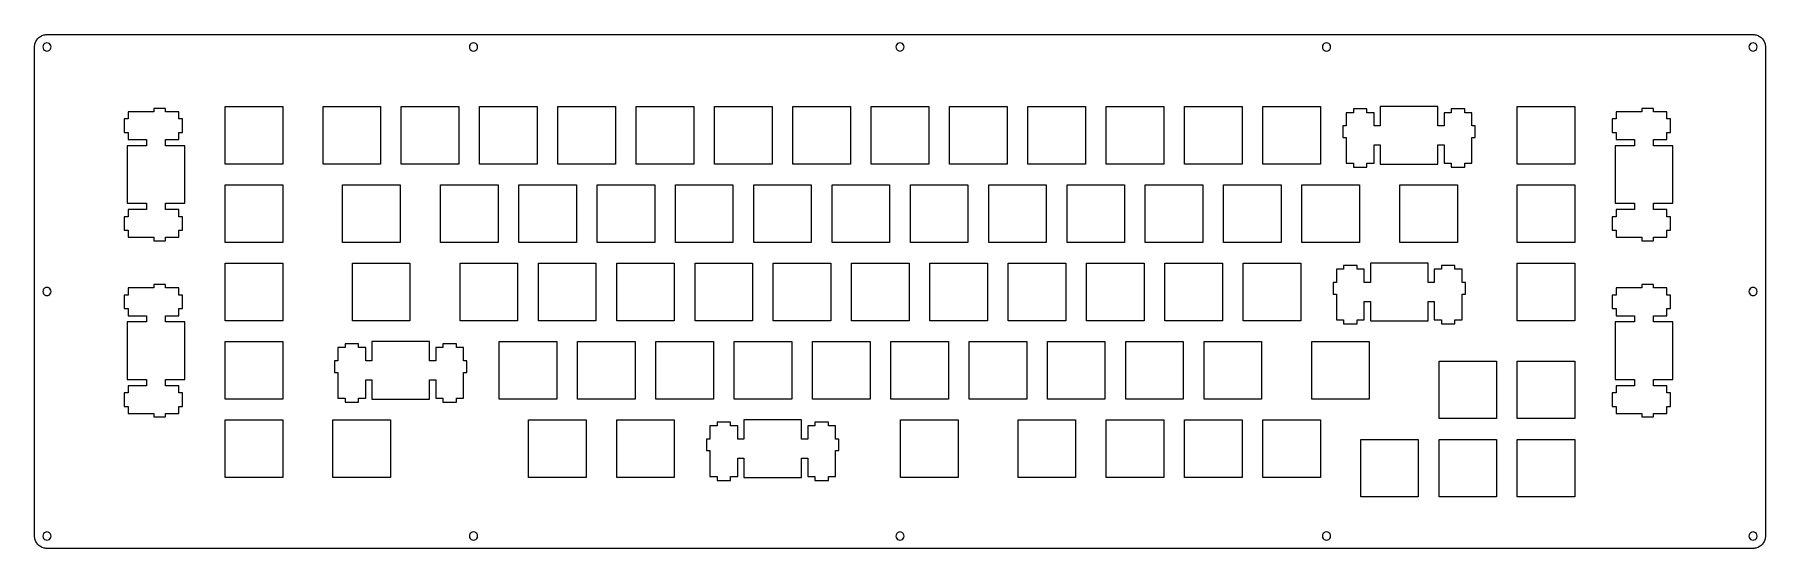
# Model space of a CAD drawing. Extents: x 0 to 421, y 0 to 125.
import ezdxf

# ---------------------------------------------------------------- set-up
doc = ezdxf.new("R2010")
doc.units = 0
doc.header["$MEASUREMENT"] = 0

msp = doc.modelspace()

# ---------------------------------------------------------------- linework, layer by layer
at = {"color": 0}
for p, q in [((0.09508, 122.141), (0.10473, 122.377)), ((0.09508, 3.12815), (0.09508, 122.141)), ((0.10473, 122.377), (0.13091, 122.611)), ((0.13091, 122.611), (0.17777, 122.841)), ((0.17777, 122.841), (0.24116, 123.068)), ((0.24116, 123.068), (0.32384, 123.289)), ((0.32384, 123.289), (0.42168, 123.503)), ((0.42168, 123.503), (0.53744, 123.709)), ((0.53744, 123.709), (0.66697, 123.905)), ((0.66697, 123.905), (0.81304, 124.09)), ((0.81304, 124.09), (0.97289, 124.263)), ((0.97289, 124.263), (1.14653, 124.423)), ((1.14653, 124.423), (1.33119, 124.569)), ((1.33119, 124.569), (1.52687, 124.699)), ((1.52687, 124.699), (1.73357, 124.815)), ((1.73357, 124.815), (1.94717, 124.912)), ((1.94717, 124.912), (2.16765, 124.995)), ((2.14285, 122.451), (2.09462, 122.141)), ((2.09462, 122.141), (2.14285, 121.831)), ((2.28617, 122.728), (2.14285, 122.451)), ((2.16765, 124.995), (2.39503, 125.058)), ((2.50803, 122.95), (2.28617, 122.728)), ((2.39503, 125.058), (2.62516, 125.105)), ((2.78501, 123.093), (2.50803, 122.95)), ((2.62516, 125.105), (2.85943, 125.131)), ((3.09507, 123.14), (2.78501, 123.093)), ((2.85943, 125.131), (3.09507, 125.141)), ((3.09507, 125.141), (418.098, 125.141)), ((3.40513, 123.093), (3.09507, 123.14)), ((3.68212, 122.95), (3.40513, 123.093)), ((3.90398, 122.728), (3.68212, 122.95)), ((4.04594, 122.451), (3.90398, 122.728)), ((4.09416, 122.141), (4.04594, 122.451)), ((4.04594, 121.831), (4.09416, 122.141)), ((105.894, 122.451), (105.846, 122.141)), ((105.846, 122.141), (105.894, 121.831)), ((106.036, 122.728), (105.894, 122.451)), ((106.258, 122.95), (106.036, 122.728)), ((106.536, 123.093), (106.258, 122.95)), ((106.845, 123.14), (106.536, 123.093)), ((107.155, 123.093), (106.845, 123.14)), ((107.433, 122.95), (107.155, 123.093)), ((107.655, 122.728), (107.433, 122.95)), ((107.797, 122.451), (107.655, 122.728)), ((107.845, 122.141), (107.797, 122.451)), ((107.797, 121.831), (107.845, 122.141)), ((209.645, 122.451), (209.596, 122.141)), ((209.596, 122.141), (209.645, 121.831)), ((209.787, 122.728), (209.645, 122.451)), ((210.008, 122.95), (209.787, 122.728)), ((210.286, 123.093), (210.008, 122.95)), ((210.596, 123.14), (210.286, 123.093)), ((210.905, 123.093), (210.596, 123.14)), ((211.183, 122.95), (210.905, 123.093)), ((211.405, 122.728), (211.183, 122.95)), ((211.547, 122.451), (211.405, 122.728)), ((211.595, 122.141), (211.547, 122.451)), ((211.547, 121.831), (211.595, 122.141)), ((313.395, 122.451), (313.345, 122.141)), ((313.345, 122.141), (313.395, 121.831)), ((313.537, 122.728), (313.395, 122.451)), ((313.757, 122.95), (313.537, 122.728)), ((314.037, 123.093), (313.757, 122.95)), ((314.346, 123.14), (314.037, 123.093)), ((314.655, 123.093), (314.346, 123.14)), ((314.934, 122.95), (314.655, 123.093)), ((315.155, 122.728), (314.934, 122.95)), ((315.297, 122.451), (315.155, 122.728)), ((315.346, 122.141), (315.297, 122.451)), ((315.297, 121.831), (315.346, 122.141)), ((417.146, 122.451), (417.096, 122.141)), ((417.096, 122.141), (417.146, 121.831)), ((417.287, 122.728), (417.146, 122.451)), ((417.509, 122.95), (417.287, 122.728)), ((417.788, 123.093), (417.509, 122.95)), ((418.098, 123.14), (417.788, 123.093)), ((418.098, 125.141), (418.331, 125.131)), ((418.405, 123.093), (418.098, 123.14)), ((418.331, 125.131), (418.564, 125.105)), ((418.684, 122.95), (418.405, 123.093)), ((418.564, 125.105), (418.797, 125.058)), ((418.906, 122.728), (418.684, 122.95)), ((418.797, 125.058), (419.022, 124.995)), ((419.047, 122.451), (418.906, 122.728)), ((419.022, 124.995), (419.245, 124.912)), ((419.096, 122.141), (419.047, 122.451)), ((419.047, 121.831), (419.096, 122.141)), ((419.245, 124.912), (419.456, 124.815)), ((419.456, 124.815), (419.664, 124.699)), ((419.664, 124.699), (419.858, 124.569)), ((419.858, 124.569), (420.045, 124.423)), ((420.045, 124.423), (420.218, 124.263)), ((420.218, 124.263), (420.377, 124.09)), ((420.377, 124.09), (420.525, 123.905)), ((420.525, 123.905), (420.652, 123.709)), ((420.652, 123.709), (420.769, 123.503)), ((420.769, 123.503), (420.867, 123.289)), ((420.867, 123.289), (420.949, 123.068)), ((420.949, 123.068), (421.016, 122.841)), ((421.016, 122.841), (421.058, 122.611)), ((421.058, 122.611), (421.086, 122.377)), ((421.086, 122.377), (421.097, 122.141)), ((421.097, 122.141), (421.097, 3.12815)), ((2.14285, 121.831), (2.28617, 121.554)), ((2.28617, 121.554), (2.50803, 121.332)), ((2.50803, 121.332), (2.78501, 121.19)), ((2.78501, 121.19), (3.09507, 121.141)), ((3.09507, 121.141), (3.40513, 121.19)), ((3.40513, 121.19), (3.68212, 121.332)), ((3.68212, 121.332), (3.90398, 121.554)), ((3.90398, 121.554), (4.04594, 121.831)), ((105.894, 121.831), (106.036, 121.554)), ((106.036, 121.554), (106.258, 121.332)), ((106.258, 121.332), (106.536, 121.19)), ((106.536, 121.19), (106.845, 121.141)), ((106.845, 121.141), (107.155, 121.19)), ((107.155, 121.19), (107.433, 121.332)), ((107.433, 121.332), (107.655, 121.554)), ((107.655, 121.554), (107.797, 121.831)), ((209.645, 121.831), (209.787, 121.554)), ((209.787, 121.554), (210.008, 121.332)), ((210.008, 121.332), (210.286, 121.19)), ((210.286, 121.19), (210.596, 121.141)), ((210.596, 121.141), (210.905, 121.19)), ((210.905, 121.19), (211.183, 121.332)), ((211.183, 121.332), (211.405, 121.554)), ((211.405, 121.554), (211.547, 121.831)), ((313.395, 121.831), (313.537, 121.554)), ((313.537, 121.554), (313.757, 121.332)), ((313.757, 121.332), (314.037, 121.19)), ((314.037, 121.19), (314.346, 121.141)), ((314.346, 121.141), (314.655, 121.19)), ((314.655, 121.19), (314.934, 121.332)), ((314.934, 121.332), (315.155, 121.554)), ((315.155, 121.554), (315.297, 121.831)), ((417.146, 121.831), (417.287, 121.554)), ((417.287, 121.554), (417.509, 121.332)), ((417.509, 121.332), (417.788, 121.19)), ((417.788, 121.19), (418.098, 121.141)), ((418.098, 121.141), (418.405, 121.19)), ((418.405, 121.19), (418.684, 121.332)), ((418.684, 121.332), (418.906, 121.554)), ((418.906, 121.554), (419.047, 121.831)), ((29.1207, 106.365), (22.8506, 106.365)), ((22.8506, 106.365), (22.8506, 104.641)), ((29.1207, 107.192), (29.1207, 106.365)), ((31.9195, 107.192), (29.1207, 107.192)), ((31.9195, 106.365), (31.9195, 107.192)), ((35.151, 106.365), (31.9195, 106.365)), ((35.151, 104.641), (35.151, 106.365)), ((46.433, 107.615), (60.4326, 107.615)), ((46.433, 93.6156), (46.433, 107.615)), ((60.4326, 107.615), (60.4326, 93.6156)), ((70.2455, 107.615), (84.2451, 107.615)), ((70.2455, 93.6156), (70.2455, 107.615)), ((84.2451, 107.615), (84.2451, 93.6156)), ((89.2955, 107.615), (103.295, 107.615)), ((89.2955, 93.6156), (89.2955, 107.615)), ((103.295, 107.615), (103.295, 93.6156)), ((108.345, 107.615), (122.345, 107.615)), ((108.345, 93.6156), (108.345, 107.615)), ((122.345, 107.615), (122.345, 93.6156)), ((127.395, 107.615), (141.395, 107.615)), ((127.395, 93.6156), (127.395, 107.615)), ((141.395, 107.615), (141.395, 93.6156)), ((146.445, 107.615), (160.445, 107.615)), ((146.445, 93.6156), (146.445, 107.615)), ((160.445, 107.615), (160.445, 93.6156)), ((165.495, 107.615), (179.495, 107.615)), ((165.495, 93.6156), (165.495, 107.615)), ((179.495, 107.615), (179.495, 93.6156)), ((184.545, 107.615), (198.545, 107.615)), ((184.545, 93.6156), (184.545, 107.615)), ((198.545, 107.615), (198.545, 93.6156)), ((203.595, 107.615), (217.595, 107.615)), ((203.595, 93.6156), (203.595, 107.615)), ((217.595, 107.615), (217.595, 93.6156)), ((222.645, 107.615), (236.645, 107.615)), ((222.645, 93.6156), (222.645, 107.615)), ((236.645, 107.615), (236.645, 93.6156)), ((241.695, 107.615), (255.695, 107.615)), ((241.695, 93.6156), (241.695, 107.615)), ((255.695, 107.615), (255.695, 93.6156)), ((260.745, 107.615), (274.745, 107.615)), ((260.745, 93.6156), (260.745, 107.615)), ((274.745, 107.615), (274.745, 93.6156)), ((279.795, 107.615), (293.795, 107.615)), ((279.795, 93.6156), (279.795, 107.615)), ((293.795, 107.615), (293.795, 93.6156)), ((298.845, 107.615), (312.845, 107.615)), ((298.845, 93.6156), (298.845, 107.615)), ((312.845, 107.615), (312.845, 93.6156)), ((320.871, 106.146), (319.145, 106.146)), ((319.145, 106.146), (319.145, 102.916)), ((324.171, 107.065), (320.871, 107.065)), ((320.871, 107.065), (320.871, 106.146)), ((324.171, 106.146), (324.171, 107.065)), ((325.895, 106.146), (324.171, 106.146)), ((325.895, 102.916), (325.895, 106.146)), ((327.42, 107.615), (327.42, 102.916)), ((341.42, 107.615), (327.42, 107.615)), ((341.42, 102.916), (341.42, 107.615)), ((344.671, 106.146), (342.946, 106.146)), ((342.946, 106.146), (342.946, 102.916)), ((347.971, 107.065), (344.671, 107.065)), ((344.671, 107.065), (344.671, 106.146)), ((347.971, 106.146), (347.971, 107.065)), ((349.695, 106.146), (347.971, 106.146)), ((349.695, 102.916), (349.695, 106.146)), ((360.758, 107.615), (374.756, 107.615)), ((360.758, 93.6156), (360.758, 107.615)), ((374.756, 107.615), (374.756, 93.6156)), ((391.072, 106.365), (384.799, 106.365)), ((384.799, 106.365), (384.799, 104.641)), ((391.072, 107.192), (391.072, 106.365)), ((393.869, 107.192), (391.072, 107.192)), ((393.869, 106.365), (393.869, 107.192)), ((397.101, 106.365), (393.869, 106.365)), ((397.101, 104.641), (397.101, 106.365)), ((22.8506, 104.641), (21.8708, 104.641)), ((21.8708, 104.641), (21.8708, 101.342)), ((21.8708, 101.342), (22.8506, 101.342)), ((22.8506, 101.342), (22.8506, 99.6156)), ((36.0701, 104.641), (35.151, 104.641)), ((35.151, 99.6156), (35.151, 101.342)), ((35.151, 101.342), (36.0701, 101.342)), ((36.0701, 101.342), (36.0701, 104.641)), ((319.145, 102.916), (318.32, 102.916)), ((318.32, 102.916), (318.32, 100.116)), ((327.42, 102.916), (325.895, 102.916)), ((342.946, 102.916), (341.42, 102.916)), ((350.521, 102.916), (349.695, 102.916)), ((350.521, 100.116), (350.521, 102.916)), ((384.799, 104.641), (383.822, 104.641)), ((383.822, 104.641), (383.822, 101.342)), ((383.822, 101.342), (384.799, 101.342)), ((384.799, 101.342), (384.799, 99.6156)), ((398.022, 104.641), (397.101, 104.641)), ((397.101, 99.6156), (397.101, 101.342)), ((397.101, 101.342), (398.022, 101.342)), ((398.022, 101.342), (398.022, 104.641)), ((27.321, 98.0916), (22.6205, 98.0916)), ((22.6205, 98.0916), (22.6205, 84.0906)), ((22.8506, 99.6156), (27.321, 99.6156)), ((27.321, 99.6156), (27.321, 98.0916)), ((31.9195, 98.0916), (31.9195, 99.6156)), ((31.9195, 99.6156), (35.151, 99.6156)), ((36.6201, 98.0916), (31.9195, 98.0916)), ((36.6201, 84.0906), (36.6201, 98.0916)), ((318.32, 100.116), (319.145, 100.116)), ((319.145, 100.116), (319.145, 93.8459)), ((325.895, 93.8459), (325.895, 98.316)), ((325.895, 98.316), (327.42, 98.316)), ((327.42, 98.316), (327.42, 93.6156)), ((341.42, 93.6156), (341.42, 98.316)), ((341.42, 98.316), (342.946, 98.316)), ((342.946, 98.316), (342.946, 93.8459)), ((349.695, 93.8459), (349.695, 100.116)), ((349.695, 100.116), (350.521, 100.116)), ((389.273, 98.0916), (384.57, 98.0916)), ((384.57, 98.0916), (384.57, 84.0906)), ((384.799, 99.6156), (389.273, 99.6156)), ((389.273, 99.6156), (389.273, 98.0916)), ((393.869, 98.0916), (393.869, 99.6156)), ((393.869, 99.6156), (397.101, 99.6156)), ((398.568, 98.0916), (393.869, 98.0916)), ((398.568, 84.0906), (398.568, 98.0916)), ((60.4326, 93.6156), (46.433, 93.6156)), ((84.2451, 93.6156), (70.2455, 93.6156)), ((103.295, 93.6156), (89.2955, 93.6156)), ((122.345, 93.6156), (108.345, 93.6156)), ((141.395, 93.6156), (127.395, 93.6156)), ((160.445, 93.6156), (146.445, 93.6156)), ((179.495, 93.6156), (165.495, 93.6156)), ((198.545, 93.6156), (184.545, 93.6156)), ((217.595, 93.6156), (203.595, 93.6156)), ((236.645, 93.6156), (222.645, 93.6156)), ((255.695, 93.6156), (241.695, 93.6156)), ((274.745, 93.6156), (260.745, 93.6156)), ((293.795, 93.6156), (279.795, 93.6156)), ((312.845, 93.6156), (298.845, 93.6156)), ((319.145, 93.8459), (320.871, 93.8459)), ((320.871, 93.8459), (320.871, 92.8659)), ((320.871, 92.8659), (324.171, 92.8659)), ((324.171, 92.8659), (324.171, 93.8459)), ((324.171, 93.8459), (325.895, 93.8459)), ((327.42, 93.6156), (341.42, 93.6156)), ((342.946, 93.8459), (344.671, 93.8459)), ((344.671, 93.8459), (344.671, 92.8659)), ((344.671, 92.8659), (347.971, 92.8659)), ((347.971, 92.8659), (347.971, 93.8459)), ((347.971, 93.8459), (349.695, 93.8459)), ((374.756, 93.6156), (360.758, 93.6156)), ((46.433, 88.5666), (60.4326, 88.5666)), ((46.433, 74.567), (46.433, 88.5666)), ((60.4326, 88.5666), (60.4326, 74.567)), ((75.008, 88.5666), (89.0076, 88.5666)), ((75.008, 74.567), (75.008, 88.5666)), ((89.0076, 88.5666), (89.0076, 74.567)), ((98.8205, 88.5666), (112.82, 88.5666)), ((98.8205, 74.567), (98.8205, 88.5666)), ((112.82, 88.5666), (112.82, 74.567)), ((117.87, 88.5666), (131.87, 88.5666)), ((117.87, 74.567), (117.87, 88.5666)), ((131.87, 88.5666), (131.87, 74.567)), ((136.92, 88.5666), (150.92, 88.5666)), ((136.92, 74.567), (136.92, 88.5666)), ((150.92, 88.5666), (150.92, 74.567)), ((155.97, 88.5666), (169.97, 88.5666)), ((155.97, 74.567), (155.97, 88.5666)), ((169.97, 88.5666), (169.97, 74.567)), ((175.02, 88.5666), (189.02, 88.5666)), ((175.02, 74.567), (175.02, 88.5666)), ((189.02, 88.5666), (189.02, 74.567)), ((194.07, 88.5666), (208.07, 88.5666)), ((194.07, 74.567), (194.07, 88.5666)), ((208.07, 88.5666), (208.07, 74.567)), ((213.12, 88.5666), (227.12, 88.5666)), ((213.12, 74.567), (213.12, 88.5666)), ((227.12, 88.5666), (227.12, 74.567)), ((232.17, 88.5666), (246.17, 88.5666)), ((232.17, 74.567), (232.17, 88.5666)), ((246.17, 88.5666), (246.17, 74.567)), ((251.22, 88.5666), (265.22, 88.5666)), ((251.22, 74.567), (251.22, 88.5666)), ((265.22, 88.5666), (265.22, 74.567)), ((270.27, 88.5666), (284.27, 88.5666)), ((270.27, 74.567), (270.27, 88.5666)), ((284.27, 88.5666), (284.27, 74.567)), ((289.32, 88.5666), (303.32, 88.5666)), ((289.32, 74.567), (289.32, 88.5666)), ((303.32, 88.5666), (303.32, 74.567)), ((308.37, 88.5666), (322.37, 88.5666)), ((308.37, 74.567), (308.37, 88.5666)), ((322.37, 88.5666), (322.37, 74.567)), ((332.183, 88.5666), (346.183, 88.5666)), ((332.183, 74.567), (332.183, 88.5666)), ((346.183, 88.5666), (346.183, 74.567)), ((360.758, 88.5666), (374.756, 88.5666)), ((360.758, 74.567), (360.758, 88.5666)), ((374.756, 88.5666), (374.756, 74.567)), ((22.8506, 80.8411), (21.8708, 80.8411)), ((21.8708, 80.8411), (21.8708, 77.5423)), ((22.6205, 84.0906), (27.321, 84.0906)), ((27.321, 82.5666), (22.8506, 82.5666)), ((22.8506, 82.5666), (22.8506, 80.8411)), ((27.321, 84.0906), (27.321, 82.5666)), ((31.9195, 82.5666), (31.9195, 84.0906)), ((31.9195, 84.0906), (36.6201, 84.0906)), ((35.151, 82.5666), (31.9195, 82.5666)), ((35.151, 80.8411), (35.151, 82.5666)), ((36.0701, 80.8411), (35.151, 80.8411)), ((36.0701, 77.5423), (36.0701, 80.8411)), ((384.799, 80.8411), (383.822, 80.8411)), ((383.822, 80.8411), (383.822, 77.5423)), ((384.57, 84.0906), (389.273, 84.0906)), ((389.273, 82.5666), (384.799, 82.5666)), ((384.799, 82.5666), (384.799, 80.8411)), ((389.273, 84.0906), (389.273, 82.5666)), ((393.869, 82.5666), (393.869, 84.0906)), ((393.869, 84.0906), (398.568, 84.0906)), ((397.101, 82.5666), (393.869, 82.5666)), ((397.101, 80.8411), (397.101, 82.5666)), ((398.022, 80.8411), (397.101, 80.8411)), ((398.022, 77.5423), (398.022, 80.8411)), ((21.8708, 77.5423), (22.8506, 77.5423)), ((22.8506, 77.5423), (22.8506, 75.8169)), ((22.8506, 75.8169), (29.1207, 75.8169)), ((29.1207, 75.8169), (29.1207, 74.99)), ((31.9209, 74.99), (31.9209, 75.8169)), ((31.9209, 75.8169), (35.151, 75.8169)), ((35.151, 75.8169), (35.151, 77.5423)), ((35.151, 77.5423), (36.0701, 77.5423)), ((383.822, 77.5423), (384.799, 77.5423)), ((384.799, 77.5423), (384.799, 75.8169)), ((384.799, 75.8169), (391.072, 75.8169)), ((391.072, 75.8169), (391.072, 74.99)), ((393.869, 74.99), (393.869, 75.8169)), ((393.869, 75.8169), (397.101, 75.8169)), ((397.101, 75.8169), (397.101, 77.5423)), ((397.101, 77.5423), (398.022, 77.5423)), ((29.1207, 74.99), (31.9209, 74.99)), ((60.4326, 74.567), (46.433, 74.567)), ((89.0076, 74.567), (75.008, 74.567)), ((112.82, 74.567), (98.8205, 74.567)), ((131.87, 74.567), (117.87, 74.567)), ((150.92, 74.567), (136.92, 74.567)), ((169.97, 74.567), (155.97, 74.567)), ((189.02, 74.567), (175.02, 74.567)), ((208.07, 74.567), (194.07, 74.567)), ((227.12, 74.567), (213.12, 74.567)), ((246.17, 74.567), (232.17, 74.567)), ((265.22, 74.567), (251.22, 74.567)), ((284.27, 74.567), (270.27, 74.567)), ((303.32, 74.567), (289.32, 74.567)), ((322.37, 74.567), (308.37, 74.567)), ((346.183, 74.567), (332.183, 74.567)), ((374.756, 74.567), (360.758, 74.567)), ((391.072, 74.99), (393.869, 74.99)), ((46.433, 69.5152), (60.4326, 69.5152)), ((46.433, 55.5156), (46.433, 69.5152)), ((60.4326, 69.5152), (60.4326, 55.5156)), ((77.3878, 69.5152), (91.3888, 69.5152)), ((77.3878, 55.5156), (77.3878, 69.5152)), ((91.3888, 69.5152), (91.3888, 55.5156)), ((103.583, 69.5152), (117.583, 69.5152)), ((103.583, 55.5156), (103.583, 69.5152)), ((117.583, 69.5152), (117.583, 55.5156)), ((122.633, 69.5152), (136.633, 69.5152)), ((122.633, 55.5156), (122.633, 69.5152)), ((136.633, 69.5152), (136.633, 55.5156)), ((141.683, 69.5152), (155.683, 69.5152)), ((141.683, 55.5156), (141.683, 69.5152)), ((155.683, 69.5152), (155.683, 55.5156)), ((160.733, 69.5152), (174.733, 69.5152)), ((160.733, 55.5156), (160.733, 69.5152)), ((174.733, 69.5152), (174.733, 55.5156)), ((179.783, 69.5152), (193.783, 69.5152)), ((179.783, 55.5156), (179.783, 69.5152)), ((193.783, 69.5152), (193.783, 55.5156)), ((198.833, 69.5152), (212.833, 69.5152)), ((198.833, 55.5156), (198.833, 69.5152)), ((212.833, 69.5152), (212.833, 55.5156)), ((217.883, 69.5152), (231.883, 69.5152)), ((217.883, 55.5156), (217.883, 69.5152)), ((231.883, 69.5152), (231.883, 55.5156)), ((236.933, 69.5152), (250.933, 69.5152)), ((236.933, 55.5156), (236.933, 69.5152)), ((250.933, 69.5152), (250.933, 55.5156)), ((255.983, 69.5152), (269.983, 69.5152)), ((255.983, 55.5156), (255.983, 69.5152)), ((269.983, 69.5152), (269.983, 55.5156)), ((275.033, 69.5152), (289.033, 69.5152)), ((275.033, 55.5156), (275.033, 69.5152)), ((289.033, 69.5152), (289.033, 55.5156)), ((294.083, 69.5152), (308.083, 69.5152)), ((294.083, 55.5156), (294.083, 69.5152)), ((308.083, 69.5152), (308.083, 55.5156)), ((318.488, 68.0462), (316.764, 68.0462)), ((316.764, 68.0462), (316.764, 64.8159)), ((321.788, 68.9652), (318.488, 68.9652)), ((318.488, 68.9652), (318.488, 68.0462)), ((321.788, 68.0462), (321.788, 68.9652)), ((323.514, 68.0462), (321.788, 68.0462)), ((323.514, 64.8159), (323.514, 68.0462)), ((325.038, 69.5152), (325.038, 64.8159)), ((339.039, 69.5152), (325.038, 69.5152)), ((339.039, 64.8159), (339.039, 69.5152)), ((342.288, 68.0462), (340.563, 68.0462)), ((340.563, 68.0462), (340.563, 64.8159)), ((345.589, 68.9652), (342.288, 68.9652)), ((342.288, 68.9652), (342.288, 68.0462)), ((345.589, 68.0462), (345.589, 68.9652)), ((347.314, 68.0462), (345.589, 68.0462)), ((347.314, 64.8159), (347.314, 68.0462)), ((360.758, 69.5152), (374.756, 69.5152)), ((360.758, 55.5156), (360.758, 69.5152)), ((374.756, 69.5152), (374.756, 55.5156)), ((2.28617, 63.2231), (2.14285, 62.9433)), ((2.50803, 63.4436), (2.28617, 63.2231)), ((2.78501, 63.5854), (2.50803, 63.4436)), ((3.09507, 63.6351), (2.78501, 63.5854)), ((3.40513, 63.5854), (3.09507, 63.6351)), ((3.68212, 63.4436), (3.40513, 63.5854)), ((3.90398, 63.2231), (3.68212, 63.4436)), ((4.04594, 62.9433), (3.90398, 63.2231)), ((29.1207, 63.5042), (22.8506, 63.5042)), ((22.8506, 63.5042), (22.8506, 61.7788)), ((29.1207, 64.3283), (29.1207, 63.5042)), ((31.9195, 64.3283), (29.1207, 64.3283)), ((31.9195, 63.5042), (31.9195, 64.3283)), ((35.151, 63.5042), (31.9195, 63.5042)), ((35.151, 61.7788), (35.151, 63.5042)), ((316.764, 64.8159), (315.939, 64.8159)), ((315.939, 64.8159), (315.939, 62.0159)), ((325.038, 64.8159), (323.514, 64.8159)), ((340.563, 64.8159), (339.039, 64.8159)), ((348.138, 64.8159), (347.314, 64.8159)), ((348.138, 62.0159), (348.138, 64.8159)), ((391.068, 63.5042), (384.799, 63.5042)), ((384.799, 63.5042), (384.799, 61.7788)), ((391.068, 64.3283), (391.068, 63.5042)), ((393.869, 64.3283), (391.068, 64.3283)), ((393.869, 63.5042), (393.869, 64.3283)), ((397.101, 63.5042), (393.869, 63.5042)), ((397.101, 61.7788), (397.101, 63.5042)), ((417.287, 63.2231), (417.146, 62.9433)), ((417.509, 63.4436), (417.287, 63.2231)), ((417.788, 63.5854), (417.509, 63.4436)), ((418.098, 63.6351), (417.788, 63.5854)), ((418.405, 63.5854), (418.098, 63.6351)), ((418.684, 63.4436), (418.405, 63.5854)), ((418.906, 63.2231), (418.684, 63.4436)), ((419.047, 62.9433), (418.906, 63.2231)), ((2.14285, 62.9433), (2.09462, 62.6346)), ((2.09462, 62.6346), (2.14285, 62.326)), ((2.14285, 62.326), (2.28617, 62.0462)), ((2.28617, 62.0462), (2.50803, 61.8257)), ((2.50803, 61.8257), (2.78501, 61.6839)), ((2.78501, 61.6839), (3.09507, 61.6342)), ((3.09507, 61.6342), (3.40513, 61.6839)), ((3.40513, 61.6839), (3.68212, 61.8257)), ((3.68212, 61.8257), (3.90398, 62.0462)), ((3.90398, 62.0462), (4.04594, 62.326)), ((4.09416, 62.6346), (4.04594, 62.9433)), ((4.04594, 62.326), (4.09416, 62.6346)), ((22.8506, 61.7788), (21.8708, 61.7788)), ((21.8708, 61.7788), (21.8708, 58.4786)), ((36.0701, 61.7788), (35.151, 61.7788)), ((36.0701, 58.4786), (36.0701, 61.7788)), ((315.939, 62.0159), (316.764, 62.0159)), ((316.764, 62.0159), (316.764, 55.7459)), ((323.514, 55.7459), (323.514, 60.216)), ((323.514, 60.216), (325.038, 60.216)), ((325.038, 60.216), (325.038, 55.5156)), ((339.039, 55.5156), (339.039, 60.216)), ((339.039, 60.216), (340.563, 60.216)), ((340.563, 60.216), (340.563, 55.7459)), ((347.314, 55.7459), (347.314, 62.0159)), ((347.314, 62.0159), (348.138, 62.0159)), ((384.799, 61.7788), (383.819, 61.7788)), ((383.819, 61.7788), (383.819, 58.4786)), ((398.022, 61.7788), (397.101, 61.7788)), ((398.022, 58.4786), (398.022, 61.7788)), ((417.146, 62.9433), (417.096, 62.6346)), ((417.096, 62.6346), (417.146, 62.326)), ((417.146, 62.326), (417.287, 62.0462)), ((417.287, 62.0462), (417.509, 61.8257)), ((417.509, 61.8257), (417.788, 61.6839)), ((417.788, 61.6839), (418.098, 61.6342)), ((418.098, 61.6342), (418.405, 61.6839)), ((418.405, 61.6839), (418.684, 61.8257)), ((418.684, 61.8257), (418.906, 62.0462)), ((418.906, 62.0462), (419.047, 62.326)), ((419.096, 62.6346), (419.047, 62.9433)), ((419.047, 62.326), (419.096, 62.6346)), ((21.8708, 58.4786), (22.8506, 58.4786)), ((27.321, 55.2291), (22.6205, 55.2291)), ((22.6205, 55.2291), (22.6205, 41.2281)), ((22.8506, 58.4786), (22.8506, 56.7531)), ((22.8506, 56.7531), (27.321, 56.7531)), ((27.321, 56.7531), (27.321, 55.2291)), ((31.9195, 55.2291), (31.9195, 56.7531)), ((31.9195, 56.7531), (35.151, 56.7531)), ((36.6201, 55.2291), (31.9195, 55.2291)), ((35.151, 56.7531), (35.151, 58.4786)), ((35.151, 58.4786), (36.0701, 58.4786)), ((36.6201, 41.2281), (36.6201, 55.2291)), ((60.4326, 55.5156), (46.433, 55.5156)), ((91.3888, 55.5156), (77.3878, 55.5156)), ((117.583, 55.5156), (103.583, 55.5156)), ((136.633, 55.5156), (122.633, 55.5156)), ((155.683, 55.5156), (141.683, 55.5156)), ((174.733, 55.5156), (160.733, 55.5156)), ((193.783, 55.5156), (179.783, 55.5156)), ((212.833, 55.5156), (198.833, 55.5156)), ((231.883, 55.5156), (217.883, 55.5156)), ((250.933, 55.5156), (236.933, 55.5156)), ((269.983, 55.5156), (255.983, 55.5156)), ((289.033, 55.5156), (275.033, 55.5156)), ((308.083, 55.5156), (294.083, 55.5156)), ((316.764, 55.7459), (318.488, 55.7459)), ((318.488, 55.7459), (318.488, 54.7659)), ((318.488, 54.7659), (321.788, 54.7659)), ((321.788, 54.7659), (321.788, 55.7459)), ((321.788, 55.7459), (323.514, 55.7459)), ((325.038, 55.5156), (339.039, 55.5156)), ((340.563, 55.7459), (342.288, 55.7459)), ((342.288, 55.7459), (342.288, 54.7659)), ((342.288, 54.7659), (345.589, 54.7659)), ((345.589, 54.7659), (345.589, 55.7459)), ((345.589, 55.7459), (347.314, 55.7459)), ((374.756, 55.5156), (360.758, 55.5156)), ((383.819, 58.4786), (384.799, 58.4786)), ((389.269, 55.2291), (384.57, 55.2291)), ((384.57, 55.2291), (384.57, 41.2281)), ((384.799, 58.4786), (384.799, 56.7531)), ((384.799, 56.7531), (389.269, 56.7531)), ((389.269, 56.7531), (389.269, 55.2291)), ((393.869, 55.2291), (393.869, 56.7531)), ((393.869, 56.7531), (397.101, 56.7531)), ((398.568, 55.2291), (393.869, 55.2291)), ((397.101, 56.7531), (397.101, 58.4786)), ((397.101, 58.4786), (398.022, 58.4786)), ((398.568, 41.2281), (398.568, 55.2291)), ((46.433, 50.4652), (60.4326, 50.4652)), ((46.433, 36.4656), (46.433, 50.4652)), ((60.4326, 50.4652), (60.4326, 36.4656)), ((75.602, 48.9962), (73.8766, 48.9962)), ((73.8766, 48.9962), (73.8766, 45.7659)), ((78.9009, 49.9152), (75.602, 49.9152)), ((75.602, 49.9152), (75.602, 48.9962)), ((78.9009, 48.9962), (78.9009, 49.9152)), ((80.6263, 48.9962), (78.9009, 48.9962)), ((80.6263, 45.7659), (80.6263, 48.9962)), ((82.1517, 50.4652), (82.1517, 45.7659)), ((96.1513, 50.4652), (82.1517, 50.4652)), ((96.1513, 45.7659), (96.1513, 50.4652)), ((99.4022, 48.9962), (97.6768, 48.9962)), ((97.6768, 48.9962), (97.6768, 45.7659)), ((102.701, 49.9152), (99.4022, 49.9152)), ((99.4022, 49.9152), (99.4022, 48.9962)), ((102.701, 48.9962), (102.701, 49.9152)), ((104.426, 48.9962), (102.701, 48.9962)), ((104.426, 45.7659), (104.426, 48.9962)), ((113.108, 50.4652), (127.108, 50.4652)), ((113.108, 36.4656), (113.108, 50.4652)), ((127.108, 50.4652), (127.108, 36.4656)), ((132.158, 50.4652), (146.158, 50.4652)), ((132.158, 36.4656), (132.158, 50.4652)), ((146.158, 50.4652), (146.158, 36.4656)), ((151.208, 50.4652), (165.208, 50.4652)), ((151.208, 36.4656), (151.208, 50.4652)), ((165.208, 50.4652), (165.208, 36.4656)), ((170.258, 50.4652), (184.258, 50.4652)), ((170.258, 36.4656), (170.258, 50.4652)), ((184.258, 50.4652), (184.258, 36.4656)), ((189.308, 50.4652), (203.308, 50.4652)), ((189.308, 36.4656), (189.308, 50.4652)), ((203.308, 50.4652), (203.308, 36.4656)), ((208.358, 50.4652), (222.358, 50.4652)), ((208.358, 36.4656), (208.358, 50.4652)), ((222.358, 50.4652), (222.358, 36.4656)), ((227.408, 50.4652), (241.408, 50.4652)), ((227.408, 36.4656), (227.408, 50.4652)), ((241.408, 50.4652), (241.408, 36.4656)), ((246.458, 50.4652), (260.458, 50.4652)), ((246.458, 36.4656), (246.458, 50.4652)), ((260.458, 50.4652), (260.458, 36.4656)), ((265.508, 50.4652), (279.508, 50.4652)), ((265.508, 36.4656), (265.508, 50.4652)), ((279.508, 50.4652), (279.508, 36.4656)), ((284.558, 50.4652), (298.558, 50.4652)), ((284.558, 36.4656), (284.558, 50.4652)), ((298.558, 50.4652), (298.558, 36.4656)), ((310.752, 50.4652), (324.751, 50.4652)), ((310.752, 36.4656), (310.752, 50.4652)), ((324.751, 50.4652), (324.751, 36.4656)), ((73.8766, 45.7659), (73.0511, 45.7659)), ((73.0511, 45.7659), (73.0511, 42.9659)), ((73.0511, 42.9659), (73.8766, 42.9659)), ((73.8766, 42.9659), (73.8766, 36.6959)), ((82.1517, 45.7659), (80.6263, 45.7659)), ((97.6768, 45.7659), (96.1513, 45.7659)), ((105.252, 45.7659), (104.426, 45.7659)), ((104.426, 36.6959), (104.426, 42.9659)), ((104.426, 42.9659), (105.252, 42.9659)), ((105.252, 42.9659), (105.252, 45.7659)), ((341.708, 45.7041), (355.706, 45.7041)), ((341.708, 31.7032), (341.708, 45.7041)), ((355.706, 45.7041), (355.706, 31.7032)), ((360.758, 45.7041), (374.756, 45.7041)), ((360.758, 31.7032), (360.758, 45.7041)), ((374.756, 45.7041), (374.756, 31.7032)), ((22.8506, 37.9786), (21.8708, 37.9786)), ((21.8708, 37.9786), (21.8708, 34.6783)), ((22.6205, 41.2281), (27.321, 41.2281)), ((27.321, 39.7041), (22.8506, 39.7041)), ((22.8506, 39.7041), (22.8506, 37.9786)), ((27.321, 41.2281), (27.321, 39.7041)), ((31.9195, 39.7041), (31.9195, 41.2281)), ((31.9195, 41.2281), (36.6201, 41.2281)), ((35.151, 39.7041), (31.9195, 39.7041)), ((35.151, 37.9786), (35.151, 39.7041)), ((36.0701, 37.9786), (35.151, 37.9786)), ((36.0701, 34.6783), (36.0701, 37.9786)), ((80.6263, 36.6959), (80.6263, 41.166)), ((80.6263, 41.166), (82.1517, 41.166)), ((82.1517, 41.166), (82.1517, 36.4656)), ((96.1513, 36.4656), (96.1513, 41.166)), ((96.1513, 41.166), (97.6768, 41.166)), ((97.6768, 41.166), (97.6768, 36.6959)), ((384.799, 37.9786), (383.819, 37.9786)), ((383.819, 37.9786), (383.819, 34.6783)), ((384.57, 41.2281), (389.269, 41.2281)), ((389.269, 39.7041), (384.799, 39.7041)), ((384.799, 39.7041), (384.799, 37.9786)), ((389.269, 41.2281), (389.269, 39.7041)), ((393.869, 39.7041), (393.869, 41.2281)), ((393.869, 41.2281), (398.568, 41.2281)), ((397.101, 39.7041), (393.869, 39.7041)), ((397.101, 37.9786), (397.101, 39.7041)), ((398.022, 37.9786), (397.101, 37.9786)), ((398.022, 34.6783), (398.022, 37.9786)), ((21.8708, 34.6783), (22.8506, 34.6783)), ((22.8506, 34.6783), (22.8506, 32.953)), ((35.151, 32.953), (35.151, 34.6783)), ((35.151, 34.6783), (36.0701, 34.6783)), ((60.4326, 36.4656), (46.433, 36.4656)), ((73.8766, 36.6959), (75.602, 36.6959)), ((75.602, 36.6959), (75.602, 35.7159)), ((75.602, 35.7159), (78.9009, 35.7159)), ((78.9009, 35.7159), (78.9009, 36.6959)), ((78.9009, 36.6959), (80.6263, 36.6959)), ((82.1517, 36.4656), (96.1513, 36.4656)), ((97.6768, 36.6959), (99.4022, 36.6959)), ((99.4022, 36.6959), (99.4022, 35.7159)), ((99.4022, 35.7159), (102.701, 35.7159)), ((102.701, 35.7159), (102.701, 36.6959)), ((102.701, 36.6959), (104.426, 36.6959)), ((127.108, 36.4656), (113.108, 36.4656)), ((146.158, 36.4656), (132.158, 36.4656)), ((165.208, 36.4656), (151.208, 36.4656)), ((184.258, 36.4656), (170.258, 36.4656)), ((203.308, 36.4656), (189.308, 36.4656)), ((222.358, 36.4656), (208.358, 36.4656)), ((241.408, 36.4656), (227.408, 36.4656)), ((260.458, 36.4656), (246.458, 36.4656)), ((279.508, 36.4656), (265.508, 36.4656)), ((298.558, 36.4656), (284.558, 36.4656)), ((324.751, 36.4656), (310.752, 36.4656)), ((383.819, 34.6783), (384.799, 34.6783)), ((384.799, 34.6783), (384.799, 32.953)), ((397.101, 32.953), (397.101, 34.6783)), ((397.101, 34.6783), (398.022, 34.6783)), ((22.8506, 32.953), (29.1207, 32.953)), ((29.1207, 32.953), (29.1207, 32.129)), ((29.1207, 32.129), (31.9209, 32.129)), ((31.9209, 32.129), (31.9209, 32.953)), ((31.9209, 32.953), (35.151, 32.953)), ((46.433, 31.4151), (60.4326, 31.4151)), ((46.433, 17.4157), (46.433, 31.4151)), ((60.4326, 31.4151), (60.4326, 17.4157)), ((72.6267, 31.4151), (86.6263, 31.4151)), ((72.6267, 17.4157), (72.6267, 31.4151)), ((86.6263, 31.4151), (86.6263, 17.4157)), ((120.252, 31.4151), (134.251, 31.4151)), ((120.252, 17.4157), (120.252, 31.4151)), ((134.251, 31.4151), (134.251, 17.4157)), ((141.683, 31.4151), (155.683, 31.4151)), ((141.683, 17.4157), (141.683, 31.4151)), ((155.683, 31.4151), (155.683, 17.4157)), ((166.088, 29.9461), (164.364, 29.9461)), ((164.364, 29.9461), (164.364, 26.716)), ((169.388, 30.8653), (166.088, 30.8653)), ((166.088, 30.8653), (166.088, 29.9461)), ((169.388, 29.9461), (169.388, 30.8653)), ((171.114, 29.9461), (169.388, 29.9461)), ((171.114, 26.716), (171.114, 29.9461)), ((172.638, 31.4151), (172.638, 26.716)), ((186.639, 31.4151), (172.638, 31.4151)), ((186.639, 26.716), (186.639, 31.4151)), ((189.888, 29.9461), (188.163, 29.9461)), ((188.163, 29.9461), (188.163, 26.716)), ((193.189, 30.8653), (189.888, 30.8653)), ((189.888, 30.8653), (189.888, 29.9461)), ((193.189, 29.9461), (193.189, 30.8653)), ((194.914, 29.9461), (193.189, 29.9461)), ((194.914, 26.716), (194.914, 29.9461)), ((210.738, 31.4151), (224.739, 31.4151)), ((210.738, 17.4157), (210.738, 31.4151)), ((224.739, 31.4151), (224.739, 17.4157)), ((239.313, 31.4151), (253.314, 31.4151)), ((239.313, 17.4157), (239.313, 31.4151)), ((253.314, 31.4151), (253.314, 17.4157)), ((260.745, 31.4151), (274.745, 31.4151)), ((260.745, 17.4157), (260.745, 31.4151)), ((274.745, 31.4151), (274.745, 17.4157)), ((279.795, 31.4151), (293.795, 31.4151)), ((279.795, 17.4157), (279.795, 31.4151)), ((293.795, 31.4151), (293.795, 17.4157)), ((298.845, 31.4151), (312.845, 31.4151)), ((298.845, 17.4157), (298.845, 31.4151)), ((312.845, 31.4151), (312.845, 17.4157)), ((355.706, 31.7032), (341.708, 31.7032)), ((374.756, 31.7032), (360.758, 31.7032)), ((384.799, 32.953), (391.068, 32.953)), ((391.068, 32.953), (391.068, 32.129)), ((391.068, 32.129), (393.869, 32.129)), ((393.869, 32.129), (393.869, 32.953)), ((393.869, 32.953), (397.101, 32.953)), ((164.364, 26.716), (163.539, 26.716)), ((163.539, 26.716), (163.539, 23.9159)), ((172.638, 26.716), (171.114, 26.716)), ((188.163, 26.716), (186.639, 26.716)), ((195.738, 26.716), (194.914, 26.716)), ((195.738, 23.9159), (195.738, 26.716)), ((322.658, 26.654), (336.658, 26.654)), ((322.658, 12.6532), (322.658, 26.654)), ((336.658, 26.654), (336.658, 12.6532)), ((341.708, 26.654), (355.706, 26.654)), ((341.708, 12.6532), (341.708, 26.654)), ((355.706, 26.654), (355.706, 12.6532)), ((360.758, 26.654), (374.756, 26.654)), ((360.758, 12.6532), (360.758, 26.654)), ((374.756, 26.654), (374.756, 12.6532)), ((163.539, 23.9159), (164.364, 23.9159)), ((164.364, 23.9159), (164.364, 17.6458)), ((171.114, 17.6458), (171.114, 22.1161)), ((171.114, 22.1161), (172.638, 22.1161)), ((172.638, 22.1161), (172.638, 17.4157)), ((186.639, 17.4157), (186.639, 22.1161)), ((186.639, 22.1161), (188.163, 22.1161)), ((188.163, 22.1161), (188.163, 17.6458)), ((194.914, 17.6458), (194.914, 23.9159)), ((194.914, 23.9159), (195.738, 23.9159)), ((60.4326, 17.4157), (46.433, 17.4157)), ((86.6263, 17.4157), (72.6267, 17.4157)), ((134.251, 17.4157), (120.252, 17.4157)), ((155.683, 17.4157), (141.683, 17.4157)), ((164.364, 17.6458), (166.088, 17.6458)), ((166.088, 17.6458), (166.088, 16.666)), ((169.388, 16.666), (169.388, 17.6458)), ((169.388, 17.6458), (171.114, 17.6458)), ((172.638, 17.4157), (186.639, 17.4157)), ((188.163, 17.6458), (189.888, 17.6458)), ((189.888, 17.6458), (189.888, 16.666)), ((193.189, 16.666), (193.189, 17.6458)), ((193.189, 17.6458), (194.914, 17.6458)), ((224.739, 17.4157), (210.738, 17.4157)), ((253.314, 17.4157), (239.313, 17.4157)), ((274.745, 17.4157), (260.745, 17.4157)), ((293.795, 17.4157), (279.795, 17.4157)), ((312.845, 17.4157), (298.845, 17.4157)), ((166.088, 16.666), (169.388, 16.666)), ((189.888, 16.666), (193.189, 16.666)), ((336.658, 12.6532), (322.658, 12.6532)), ((355.706, 12.6532), (341.708, 12.6532)), ((374.756, 12.6532), (360.758, 12.6532)), ((0.10473, 2.8925), (0.09508, 3.12815)), ((0.13091, 2.65824), (0.10473, 2.8925)), ((0.17777, 2.4281), (0.13091, 2.65824)), ((0.24116, 2.20073), (0.17777, 2.4281)), ((0.32384, 1.98024), (0.24116, 2.20073)), ((0.42168, 1.76527), (0.32384, 1.98024)), ((0.53744, 1.55994), (0.42168, 1.76527)), ((0.66697, 1.36426), (0.53744, 1.55994)), ((0.81304, 1.1796), (0.66697, 1.36426)), ((0.97289, 1.00735), (0.81304, 1.1796)), ((1.14653, 0.84612), (0.97289, 1.00735)), ((1.33119, 0.70005), (1.14653, 0.84612)), ((1.52687, 0.56913), (1.33119, 0.70005)), ((1.73357, 0.45475), (1.52687, 0.56913)), ((1.94717, 0.35553), (1.73357, 0.45475)), ((2.16765, 0.27423), (1.94717, 0.35553)), ((2.14285, 3.43683), (2.09462, 3.12815)), ((2.09462, 3.12815), (2.14285, 2.81809)), ((2.28617, 3.71521), (2.14285, 3.43683)), ((2.14285, 2.81809), (2.28617, 2.53972)), ((2.39503, 0.21084), (2.16765, 0.27423)), ((2.50803, 3.93707), (2.28617, 3.71521)), ((2.28617, 2.53972), (2.50803, 2.31924)), ((2.62516, 0.16399), (2.39503, 0.21084)), ((2.78501, 4.07899), (2.50803, 3.93707)), ((2.50803, 2.31924), (2.78501, 2.1773)), ((2.85943, 0.13918), (2.62516, 0.16399)), ((3.09507, 4.12722), (2.78501, 4.07899)), ((2.78501, 2.1773), (3.09507, 2.12769)), ((3.09507, 0.12816), (2.85943, 0.13918)), ((3.40513, 4.07899), (3.09507, 4.12722)), ((3.09507, 2.12769), (3.40513, 2.1773)), ((418.098, 0.12816), (3.09507, 0.12816)), ((3.68212, 3.93707), (3.40513, 4.07899)), ((3.40513, 2.1773), (3.68212, 2.31924)), ((3.90398, 3.71521), (3.68212, 3.93707)), ((3.68212, 2.31924), (3.90398, 2.53972)), ((4.04594, 3.43683), (3.90398, 3.71521)), ((3.90398, 2.53972), (4.04594, 2.81809)), ((4.09416, 3.12815), (4.04594, 3.43683)), ((4.04594, 2.81809), (4.09416, 3.12815)), ((105.894, 3.43683), (105.846, 3.12815)), ((105.846, 3.12815), (105.894, 2.81809)), ((106.036, 3.71521), (105.894, 3.43683)), ((105.894, 2.81809), (106.036, 2.53972)), ((106.258, 3.93707), (106.036, 3.71521)), ((106.036, 2.53972), (106.258, 2.31924)), ((106.536, 4.07899), (106.258, 3.93707)), ((106.258, 2.31924), (106.536, 2.1773)), ((106.845, 4.12722), (106.536, 4.07899)), ((106.536, 2.1773), (106.845, 2.12769)), ((107.155, 4.07899), (106.845, 4.12722)), ((106.845, 2.12769), (107.155, 2.1773)), ((107.433, 3.93707), (107.155, 4.07899)), ((107.155, 2.1773), (107.433, 2.31924)), ((107.655, 3.71521), (107.433, 3.93707)), ((107.433, 2.31924), (107.655, 2.53972)), ((107.797, 3.43683), (107.655, 3.71521)), ((107.655, 2.53972), (107.797, 2.81809)), ((107.845, 3.12815), (107.797, 3.43683)), ((107.797, 2.81809), (107.845, 3.12815)), ((209.645, 3.43683), (209.596, 3.12815)), ((209.596, 3.12815), (209.645, 2.81809)), ((209.787, 3.71521), (209.645, 3.43683)), ((209.645, 2.81809), (209.787, 2.53972)), ((210.008, 3.93707), (209.787, 3.71521)), ((209.787, 2.53972), (210.008, 2.31924)), ((210.286, 4.07899), (210.008, 3.93707)), ((210.008, 2.31924), (210.286, 2.1773)), ((210.596, 4.12722), (210.286, 4.07899)), ((210.286, 2.1773), (210.596, 2.12769)), ((210.905, 4.07899), (210.596, 4.12722)), ((210.596, 2.12769), (210.905, 2.1773)), ((211.183, 3.93707), (210.905, 4.07899)), ((210.905, 2.1773), (211.183, 2.31924)), ((211.405, 3.71521), (211.183, 3.93707)), ((211.183, 2.31924), (211.405, 2.53972)), ((211.547, 3.43683), (211.405, 3.71521)), ((211.405, 2.53972), (211.547, 2.81809)), ((211.595, 3.12815), (211.547, 3.43683)), ((211.547, 2.81809), (211.595, 3.12815)), ((313.395, 3.43683), (313.345, 3.12815)), ((313.345, 3.12815), (313.395, 2.81809)), ((313.537, 3.71521), (313.395, 3.43683)), ((313.395, 2.81809), (313.537, 2.53972)), ((313.757, 3.93707), (313.537, 3.71521)), ((313.537, 2.53972), (313.757, 2.31924)), ((314.037, 4.07899), (313.757, 3.93707)), ((313.757, 2.31924), (314.037, 2.1773)), ((314.346, 4.12722), (314.037, 4.07899)), ((314.037, 2.1773), (314.346, 2.12769)), ((314.655, 4.07899), (314.346, 4.12722)), ((314.346, 2.12769), (314.655, 2.1773)), ((314.934, 3.93707), (314.655, 4.07899)), ((314.655, 2.1773), (314.934, 2.31924)), ((315.155, 3.71521), (314.934, 3.93707)), ((314.934, 2.31924), (315.155, 2.53972)), ((315.297, 3.43683), (315.155, 3.71521)), ((315.155, 2.53972), (315.297, 2.81809)), ((315.346, 3.12815), (315.297, 3.43683)), ((315.297, 2.81809), (315.346, 3.12815)), ((417.146, 3.43683), (417.096, 3.12815)), ((417.096, 3.12815), (417.146, 2.81809)), ((417.287, 3.71521), (417.146, 3.43683)), ((417.146, 2.81809), (417.287, 2.53972)), ((417.509, 3.93707), (417.287, 3.71521)), ((417.287, 2.53972), (417.509, 2.31924)), ((417.788, 4.07899), (417.509, 3.93707)), ((417.509, 2.31924), (417.788, 2.1773)), ((418.098, 4.12722), (417.788, 4.07899)), ((417.788, 2.1773), (418.098, 2.12769)), ((418.405, 4.07899), (418.098, 4.12722)), ((418.098, 2.12769), (418.405, 2.1773)), ((418.331, 0.13918), (418.098, 0.12816)), ((418.564, 0.16399), (418.331, 0.13918)), ((418.684, 3.93707), (418.405, 4.07899)), ((418.405, 2.1773), (418.684, 2.31924)), ((418.797, 0.21084), (418.564, 0.16399)), ((418.906, 3.71521), (418.684, 3.93707)), ((418.684, 2.31924), (418.906, 2.53972)), ((419.022, 0.27423), (418.797, 0.21084)), ((419.047, 3.43683), (418.906, 3.71521)), ((418.906, 2.53972), (419.047, 2.81809)), ((419.245, 0.35553), (419.022, 0.27423)), ((419.096, 3.12815), (419.047, 3.43683)), ((419.047, 2.81809), (419.096, 3.12815)), ((419.456, 0.45475), (419.245, 0.35553)), ((419.664, 0.56913), (419.456, 0.45475)), ((419.858, 0.70005), (419.664, 0.56913)), ((420.045, 0.84612), (419.858, 0.70005)), ((420.218, 1.00735), (420.045, 0.84612)), ((420.377, 1.1796), (420.218, 1.00735)), ((420.525, 1.36426), (420.377, 1.1796)), ((420.652, 1.55994), (420.525, 1.36426)), ((420.769, 1.76527), (420.652, 1.55994)), ((420.867, 1.98024), (420.769, 1.76527)), ((420.949, 2.20073), (420.867, 1.98024)), ((421.016, 2.4281), (420.949, 2.20073)), ((421.058, 2.65824), (421.016, 2.4281)), ((421.086, 2.8925), (421.058, 2.65824)), ((421.097, 3.12815), (421.086, 2.8925))]:
    msp.add_line(p, q, dxfattribs=at)

doc.saveas('drawing.dxf')
